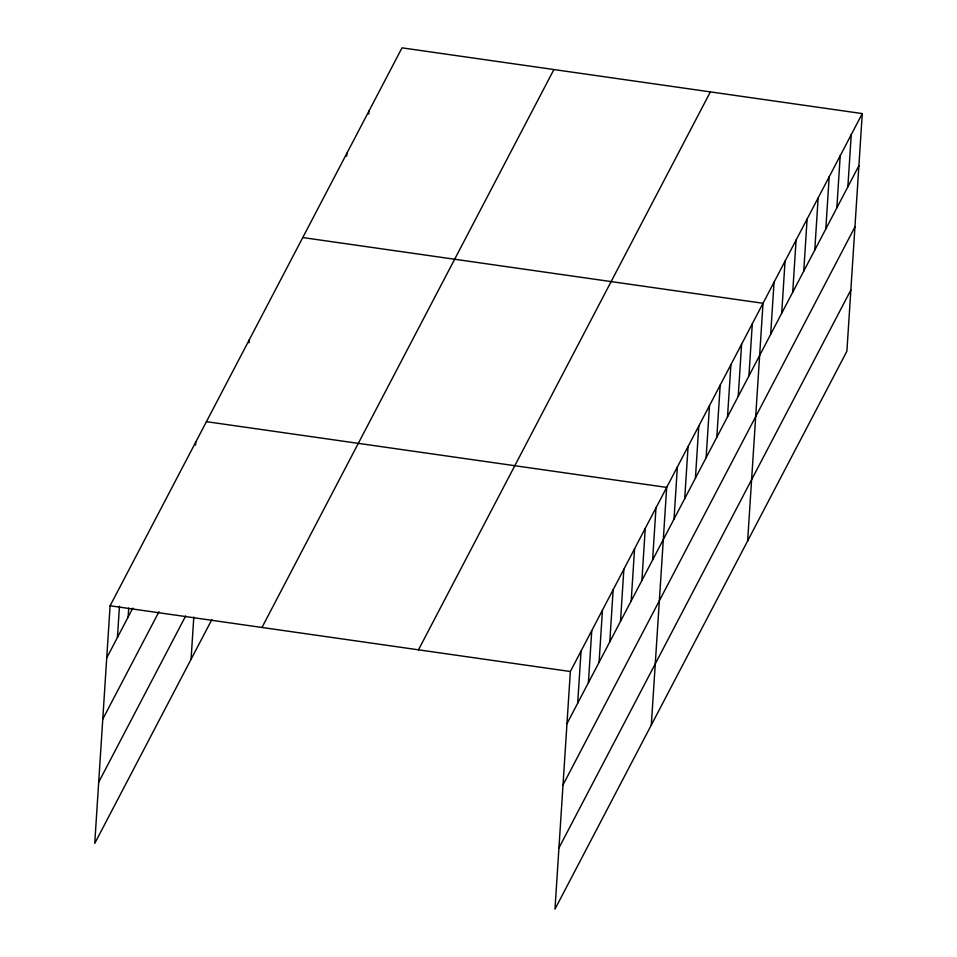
<?xml version="1.0" encoding="UTF-8"?>
<svg xmlns="http://www.w3.org/2000/svg" width="957" height="957" viewBox="0 0 957 957"><rect width="100%" height="100%" fill="white"/><g stroke="black" fill="none" stroke-linecap="round" stroke-linejoin="round"><path stroke-width="1.44" d="M862.269 113.584L570.348 671.515L554.976 909.15L846.897 351.219L862.269 113.584L402.024 47.85L110.103 605.781L94.731 843.416L211.808 619.658M117.436 637.47L119.458 606.188M128.142 617.014L128.716 608.078M195.539 445.101L195.73 442.122M191.065 659.301L193.804 617.026M249.059 342.809L249.251 339.831M346.685 156.218L346.877 153.24M368.744 114.062L368.935 111.084M577.681 703.204L581.055 651.059M588.388 682.748L591.749 630.603M599.082 662.292L602.455 610.147M609.788 641.836L613.162 589.691M620.495 621.38L623.868 569.236M631.201 600.912L634.563 548.78M641.896 580.456L645.269 528.312M652.602 560.001L655.976 507.856M651.31 725.035L666.682 487.4L206.437 421.666M674.015 519.089L677.389 466.944M684.71 498.633L688.083 446.488M695.416 478.177L698.789 426.032M706.122 457.709L709.496 405.577M716.829 437.253L720.202 385.109M727.523 416.797L730.897 364.653M738.23 396.342L741.603 344.197M748.936 375.886L752.31 323.741M747.644 540.908L763.016 303.285L302.771 237.551M770.672 334.352L774.046 282.207M781.702 313.274L785.063 261.129M792.719 292.196L796.092 240.051M803.748 271.118L807.122 218.974M814.778 250.04L818.151 197.896M825.807 228.962L829.181 176.818M836.837 207.884L840.21 155.74M847.866 186.806L851.24 134.662M106.729 657.926L132.82 608.066M102.77 719.138L158.97 611.738M98.691 782.204L185.658 615.985M261.979 627.481L553.9 69.538M418.472 649.827L710.381 91.896M566.975 723.659L858.896 165.728M563.015 784.872L854.936 226.941M558.936 847.938L850.857 290.007M110.103 605.781L570.348 671.515"/></g></svg>
